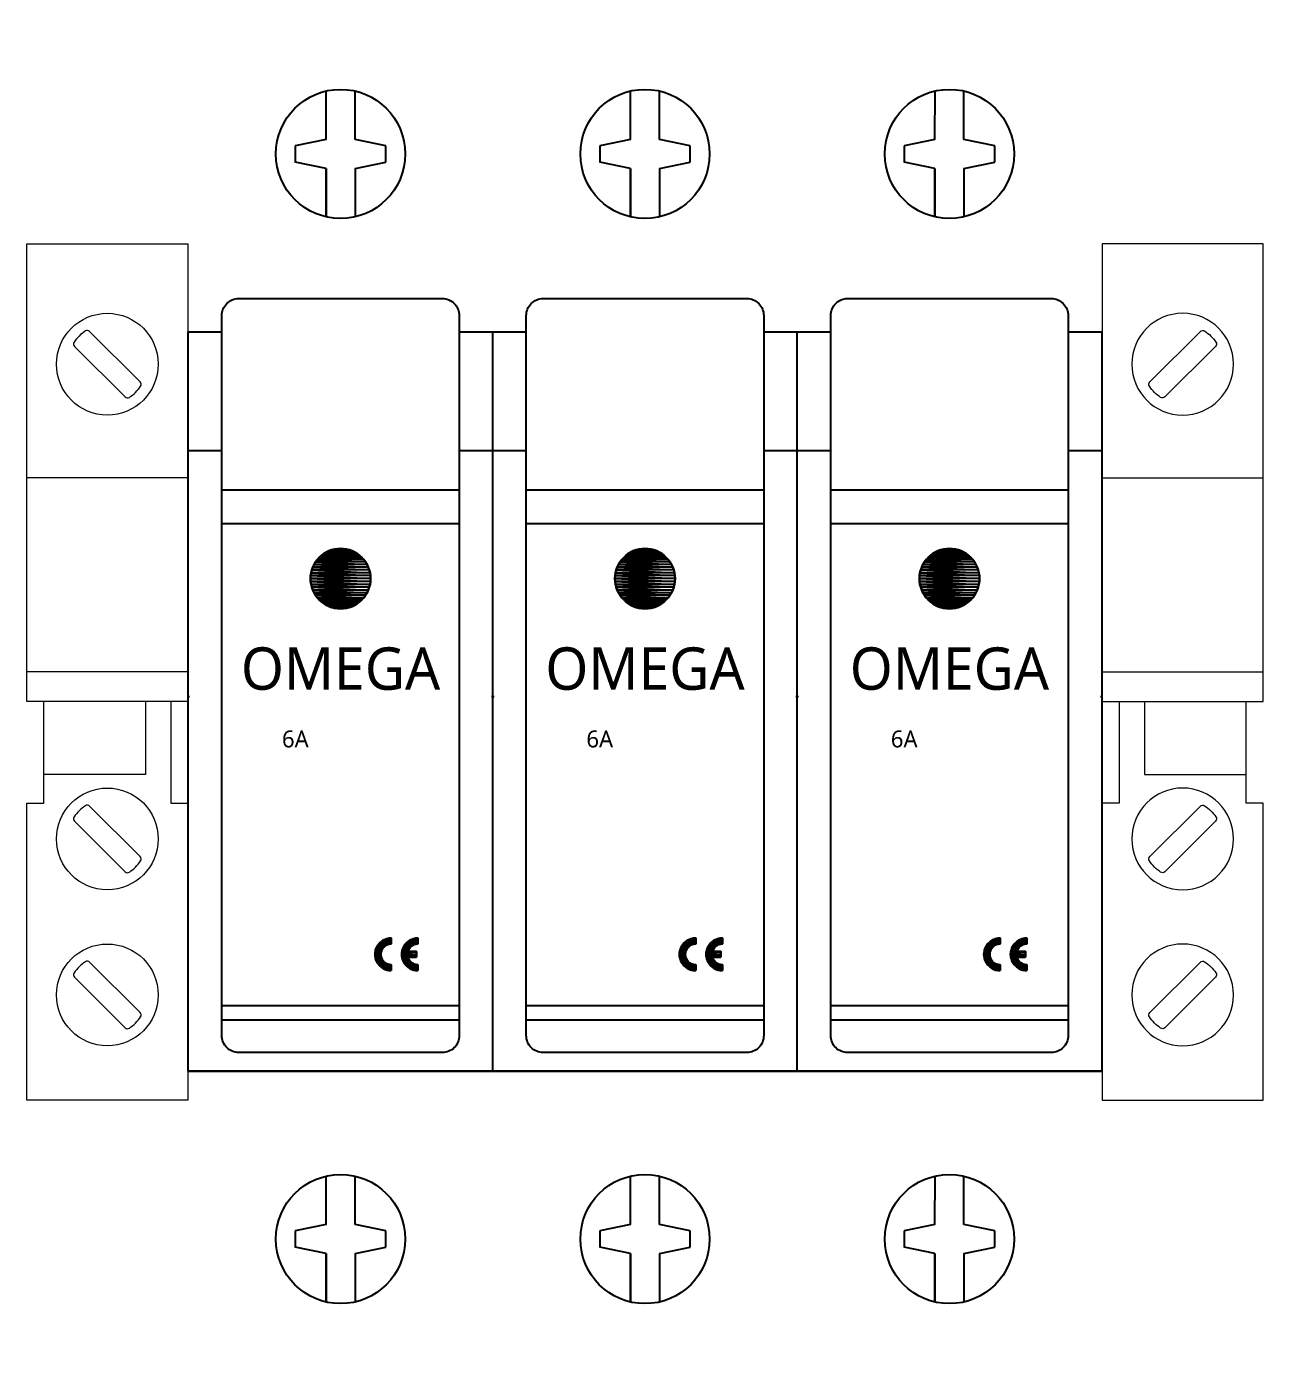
# Model space of a CAD drawing. Header units: millimetres. Extents: x 11116 to 13202, y 85802 to 88728.
# Drawn here: x 12083 to 12155.9, y 87159.7 to 87238.7 of the extents above; entities that cross this region are included whole.
import ezdxf
from ezdxf.enums import TextEntityAlignment as Align

# ---------------------------------------------------------------- set-up
doc = ezdxf.new("R2010")
doc.units = ezdxf.units.MM
doc.set_wipeout_variables(frame=1)
doc.linetypes.add('DOT', pattern=[0.2, 0.1, -0.1])
doc.linetypes.add('NEW_LINE159', pattern=[0.7, 0.5, -0.2])
doc.layers.add('0 Main component', color=5, linetype='Continuous', lineweight=15)
doc.styles.add('1_Segoe UI', font='segoeui.ttf')

# ---------------------------------------------------------------- blocks, each defined once
blk = doc.blocks.new('*U5')
blk.add_wipeout([(-0.05, 39.5), (-0.05, -39.5), (17.95, -39.5), (17.95, 39.5)])
at = {"ltscale": 5}
for p, q in [((8.093, 32.857), (8.102, 35.715)), ((9.807, 32.857), (9.807, 35.713)), ((8.093, 32.857), (6.283, 32.476)), ((8.093, 32.857), (6.283, 32.476)), ((6.283, 32.476), (6.283, 31.524)), ((11.617, 32.476), (9.807, 32.857)), ((11.617, 31.524), (11.617, 32.476)), ((8.093, 31.143), (6.283, 31.524)), ((8.093, 31.143), (8.093, 28.287)), ((8.094, 28.287), (8.093, 31.143)), ((9.807, 31.143), (11.617, 31.524)), ((9.807, 31.143), (9.807, 28.287)), ((9.807, 31.143), (9.807, 31.143)), ((-0.05, 21.5), (-0.05, -22.1)), ((17.95, -22.1), (17.95, 21.5)), ((-0.05, 0), (0.05, 0)), ((17.85, 0), (17.95, 0)), ((-0.05, -22.1), (17.95, -22.1))]:
    blk.add_line(p, q, dxfattribs=at)
at = {"color": 72}
for p, q in [((-0.05, 21.5), (1.95, 21.5)), ((15.95, 21.5), (17.95, 21.5)), ((-0.05, 14.5), (1.95, 14.5)), ((15.95, 14.5), (17.95, 14.5))]:
    blk.add_line(p, q, dxfattribs=at)
for p, q in [((15.95, 12.167), (1.95, 12.167)), ((15.95, 10.176), (1.95, 10.176)), ((15.95, -18.248), (1.95, -18.248)), ((15.95, -19.09), (1.95, -19.09))]:
    blk.add_line(p, q)
at = {"color": 4}
blk.add_line((17.95, -22.1), (-0.05, -22.1), dxfattribs=at)
at = {"color": 9, "ltscale": 5}
for p, q in [((8.093, -31.143), (8.102, -28.285)), ((9.807, -31.143), (9.807, -28.287)), ((8.093, -31.143), (6.283, -31.524)), ((8.093, -31.143), (6.283, -31.524)), ((6.283, -31.524), (6.283, -32.476)), ((11.617, -31.524), (9.807, -31.143)), ((11.617, -32.476), (11.617, -31.524)), ((8.093, -32.857), (6.283, -32.476)), ((8.093, -32.857), (8.093, -35.713)), ((8.094, -35.713), (8.093, -32.857)), ((9.807, -32.857), (11.617, -32.476)), ((9.807, -32.857), (9.807, -35.713)), ((9.807, -32.857), (9.807, -32.857))]:
    blk.add_line(p, q, dxfattribs=at)
at = {"ltscale": 5}
blk.add_lwpolyline([(1.95, 22.47, -0.414214), (2.95, 23.47), (14.95, 23.47, -0.414214), (15.95, 22.47), (15.95, -20, -0.414214), (14.95, -21), (2.95, -21, -0.414214), (1.95, -20)], format="xyb", close=True, dxfattribs=at)
at = {"color": 240, "linetype": 'NEW_LINE159'}
blk.add_lwpolyline([(10.722, 6.953), (10.722, 6.953), (10.713, 7.134), (10.686, 7.31), (10.642, 7.48), (10.583, 7.643), (10.508, 7.798), (10.419, 7.944), (10.317, 8.08), (10.203, 8.206), (10.077, 8.321), (9.941, 8.423), (9.795, 8.511), (9.64, 8.586), (9.477, 8.646), (9.307, 8.689), (9.131, 8.716), (8.95, 8.725), (8.95, 8.725), (8.769, 8.716), (8.593, 8.689), (8.423, 8.646), (8.26, 8.586), (8.105, 8.511), (7.959, 8.423), (7.823, 8.321), (7.697, 8.206), (7.583, 8.08), (7.481, 7.944), (7.392, 7.798), (7.317, 7.643), (7.258, 7.48), (7.214, 7.31), (7.187, 7.134), (7.178, 6.953), (7.178, 6.953), (7.187, 6.772), (7.214, 6.596), (7.258, 6.426), (7.317, 6.264), (7.392, 6.109), (7.481, 5.963), (7.583, 5.826), (7.697, 5.7), (7.823, 5.586), (7.959, 5.484), (8.105, 5.395), (8.26, 5.321), (8.423, 5.261), (8.593, 5.217), (8.769, 5.19), (8.95, 5.181), (8.95, 5.181), (9.131, 5.19), (9.307, 5.217), (9.477, 5.261), (9.64, 5.321), (9.795, 5.395), (9.941, 5.484), (10.077, 5.586), (10.203, 5.7), (10.317, 5.826), (10.419, 5.963), (10.508, 6.109), (10.583, 6.264), (10.642, 6.426), (10.686, 6.596), (10.713, 6.772), (10.722, 6.953)], dxfattribs=at)
at = {"color": 240}
for points in [[(9.465, 8.649), (8.436, 8.649), (8.605, 8.691)], [(8.605, 8.691), (8.436, 8.649)], [(9.296, 8.691), (8.605, 8.691), (8.777, 8.716)], [(8.777, 8.716), (8.605, 8.691)], [(8.605, 8.691), (9.465, 8.649)], [(8.605, 8.691), (9.465, 8.649)], [(9.465, 8.649), (9.296, 8.691), (8.605, 8.691)], [(9.124, 8.716), (8.777, 8.716), (8.95, 8.725)], [(8.95, 8.725), (8.777, 8.716)], [(8.777, 8.716), (9.296, 8.691)], [(8.777, 8.716), (9.296, 8.691)], [(9.296, 8.691), (9.124, 8.716), (8.777, 8.716)], [(8.95, 8.725), (9.124, 8.716)], [(9.124, 8.716), (8.95, 8.725)], [(9.124, 8.716), (9.296, 8.691)], [(9.296, 8.691), (9.465, 8.649)], [(10.513, 7.788), (7.388, 7.788), (7.477, 7.938)], [(7.477, 7.938), (7.388, 7.788)], [(10.423, 7.938), (7.477, 7.938), (7.581, 8.077)], [(7.581, 8.077), (7.477, 7.938)], [(7.477, 7.938), (10.513, 7.788)], [(7.477, 7.938), (10.513, 7.788)], [(10.513, 7.788), (10.423, 7.938), (7.477, 7.938)], [(10.32, 8.077), (7.581, 8.077), (7.697, 8.206)], [(7.697, 8.206), (7.581, 8.077)], [(7.581, 8.077), (10.423, 7.938)], [(7.581, 8.077), (10.423, 7.938)], [(10.423, 7.938), (10.32, 8.077), (7.581, 8.077)], [(10.203, 8.206), (7.697, 8.206), (7.826, 8.323)], [(7.826, 8.323), (7.697, 8.206)], [(7.697, 8.206), (10.32, 8.077)], [(7.697, 8.206), (10.32, 8.077)], [(10.32, 8.077), (10.203, 8.206), (7.697, 8.206)], [(10.074, 8.323), (7.826, 8.323), (7.966, 8.426)], [(7.966, 8.426), (7.826, 8.323)], [(7.826, 8.323), (10.203, 8.206)], [(7.826, 8.323), (10.203, 8.206)], [(10.203, 8.206), (10.074, 8.323), (7.826, 8.323)], [(9.935, 8.426), (7.966, 8.426), (8.115, 8.516)], [(8.115, 8.516), (7.966, 8.426)], [(7.966, 8.426), (10.074, 8.323)], [(7.966, 8.426), (10.074, 8.323)], [(10.074, 8.323), (9.935, 8.426), (7.966, 8.426)], [(9.785, 8.516), (8.115, 8.516), (8.272, 8.59)], [(8.272, 8.59), (8.115, 8.516)], [(8.115, 8.516), (9.935, 8.426)], [(8.115, 8.516), (9.935, 8.426)], [(9.935, 8.426), (9.785, 8.516), (8.115, 8.516)], [(9.628, 8.59), (8.272, 8.59), (8.436, 8.649)], [(8.436, 8.649), (8.272, 8.59)], [(8.272, 8.59), (9.785, 8.516)], [(8.272, 8.59), (9.785, 8.516)], [(9.785, 8.516), (9.628, 8.59), (8.272, 8.59)], [(8.436, 8.649), (9.628, 8.59)], [(8.436, 8.649), (9.628, 8.59)], [(9.628, 8.59), (9.465, 8.649), (8.436, 8.649)], [(9.465, 8.649), (9.628, 8.59)], [(9.628, 8.59), (9.785, 8.516)], [(9.785, 8.516), (9.935, 8.426)], [(9.935, 8.426), (10.074, 8.323)], [(10.074, 8.323), (10.203, 8.206)], [(10.203, 8.206), (10.32, 8.077)], [(10.32, 8.077), (10.423, 7.938)], [(10.423, 7.938), (10.513, 7.788)], [(10.722, 6.953), (7.178, 6.953), (7.187, 7.127)], [(7.187, 7.127), (7.178, 6.953)], [(10.714, 7.127), (7.187, 7.127), (7.212, 7.299)], [(7.212, 7.299), (7.187, 7.127)], [(7.187, 7.127), (10.722, 6.953)], [(7.187, 7.127), (10.722, 6.953)], [(10.722, 6.953), (10.714, 7.127), (7.187, 7.127)], [(10.688, 7.299), (7.212, 7.299), (7.255, 7.467)], [(7.255, 7.467), (7.212, 7.299)], [(7.212, 7.299), (10.714, 7.127)], [(7.212, 7.299), (10.714, 7.127)], [(10.714, 7.127), (10.688, 7.299), (7.212, 7.299)], [(10.646, 7.467), (7.255, 7.467), (7.313, 7.631)], [(7.313, 7.631), (7.255, 7.467)], [(7.255, 7.467), (10.688, 7.299)], [(7.255, 7.467), (10.688, 7.299)], [(10.688, 7.299), (10.646, 7.467), (7.255, 7.467)], [(10.587, 7.631), (7.313, 7.631), (7.388, 7.788)], [(7.388, 7.788), (7.313, 7.631)], [(7.313, 7.631), (10.646, 7.467)], [(7.313, 7.631), (10.646, 7.467)], [(10.646, 7.467), (10.587, 7.631), (7.313, 7.631)], [(7.388, 7.788), (10.587, 7.631)], [(7.388, 7.788), (10.587, 7.631)], [(10.587, 7.631), (10.513, 7.788), (7.388, 7.788)], [(10.513, 7.788), (10.587, 7.631)], [(10.587, 7.631), (10.646, 7.467)], [(10.646, 7.467), (10.688, 7.299)], [(10.688, 7.299), (10.714, 7.127)], [(10.714, 7.127), (10.722, 6.953)], [(7.178, 6.953), (10.714, 6.779)], [(10.714, 6.779), (7.187, 6.779), (7.178, 6.953)], [(7.178, 6.953), (10.714, 6.779)], [(10.714, 6.779), (10.722, 6.953), (7.178, 6.953)], [(7.178, 6.953), (7.187, 6.779)], [(7.187, 6.779), (10.688, 6.607)], [(10.688, 6.607), (7.212, 6.607), (7.187, 6.779)], [(7.187, 6.779), (10.688, 6.607)], [(10.688, 6.607), (10.714, 6.779), (7.187, 6.779)], [(7.187, 6.779), (7.212, 6.607)], [(7.212, 6.607), (10.646, 6.439)], [(10.646, 6.439), (7.255, 6.439), (7.212, 6.607)], [(7.212, 6.607), (10.646, 6.439)], [(10.646, 6.439), (10.688, 6.607), (7.212, 6.607)], [(7.212, 6.607), (7.255, 6.439)], [(7.255, 6.439), (10.587, 6.275)], [(10.587, 6.275), (7.313, 6.275), (7.255, 6.439)], [(7.255, 6.439), (10.587, 6.275)], [(10.587, 6.275), (10.646, 6.439), (7.255, 6.439)], [(7.255, 6.439), (7.313, 6.275)], [(10.646, 6.439), (10.587, 6.275)], [(10.688, 6.607), (10.646, 6.439)], [(10.714, 6.779), (10.688, 6.607)], [(10.722, 6.953), (10.714, 6.779)], [(7.313, 6.275), (10.513, 6.118)], [(10.513, 6.118), (7.388, 6.118), (7.313, 6.275)], [(7.313, 6.275), (10.513, 6.118)], [(10.513, 6.118), (10.587, 6.275), (7.313, 6.275)], [(7.313, 6.275), (7.388, 6.118)], [(7.388, 6.118), (10.423, 5.969)], [(10.423, 5.969), (7.477, 5.969), (7.388, 6.118)], [(7.388, 6.118), (10.423, 5.969)], [(10.423, 5.969), (10.513, 6.118), (7.388, 6.118)], [(7.388, 6.118), (7.477, 5.969)], [(7.477, 5.969), (10.32, 5.829)], [(10.32, 5.829), (7.581, 5.829), (7.477, 5.969)], [(7.477, 5.969), (10.32, 5.829)], [(10.32, 5.829), (10.423, 5.969), (7.477, 5.969)], [(7.477, 5.969), (7.581, 5.829)], [(7.581, 5.829), (10.203, 5.7)], [(10.203, 5.7), (7.697, 5.7), (7.581, 5.829)], [(7.581, 5.829), (10.203, 5.7)], [(10.203, 5.7), (10.32, 5.829), (7.581, 5.829)], [(7.581, 5.829), (7.697, 5.7)], [(7.697, 5.7), (10.074, 5.583)], [(10.074, 5.583), (7.826, 5.583), (7.697, 5.7)], [(7.697, 5.7), (10.074, 5.583)], [(10.074, 5.583), (10.203, 5.7), (7.697, 5.7)], [(7.697, 5.7), (7.826, 5.583)], [(7.826, 5.583), (9.935, 5.48)], [(9.935, 5.48), (7.966, 5.48), (7.826, 5.583)], [(7.826, 5.583), (9.935, 5.48)], [(9.935, 5.48), (10.074, 5.583), (7.826, 5.583)], [(7.826, 5.583), (7.966, 5.48)], [(10.074, 5.583), (9.935, 5.48)], [(10.203, 5.7), (10.074, 5.583)], [(10.32, 5.829), (10.203, 5.7)], [(10.423, 5.969), (10.32, 5.829)], [(10.513, 6.118), (10.423, 5.969)], [(10.587, 6.275), (10.513, 6.118)], [(7.966, 5.48), (9.785, 5.39)], [(9.785, 5.39), (8.115, 5.39), (7.966, 5.48)], [(7.966, 5.48), (9.785, 5.39)], [(9.785, 5.39), (9.935, 5.48), (7.966, 5.48)], [(7.966, 5.48), (8.115, 5.39)], [(8.115, 5.39), (9.628, 5.316)], [(9.628, 5.316), (8.272, 5.316), (8.115, 5.39)], [(8.115, 5.39), (9.628, 5.316)], [(9.628, 5.316), (9.785, 5.39), (8.115, 5.39)], [(8.115, 5.39), (8.272, 5.316)], [(8.272, 5.316), (9.465, 5.258)], [(9.465, 5.258), (8.436, 5.258), (8.272, 5.316)], [(8.272, 5.316), (9.465, 5.258)], [(9.465, 5.258), (9.628, 5.316), (8.272, 5.316)], [(8.272, 5.316), (8.436, 5.258)], [(8.436, 5.258), (9.296, 5.215)], [(9.296, 5.215), (8.605, 5.215), (8.436, 5.258)], [(8.436, 5.258), (9.296, 5.215)], [(9.296, 5.215), (9.465, 5.258), (8.436, 5.258)], [(8.436, 5.258), (8.605, 5.215)], [(8.605, 5.215), (9.124, 5.19)], [(9.124, 5.19), (8.777, 5.19), (8.605, 5.215)], [(8.605, 5.215), (9.124, 5.19)], [(9.124, 5.19), (9.296, 5.215), (8.605, 5.215)], [(8.605, 5.215), (8.777, 5.19)], [(8.777, 5.19), (8.95, 5.181)], [(8.95, 5.181), (9.124, 5.19), (8.777, 5.19)], [(8.95, 5.181), (8.777, 5.19)], [(9.124, 5.19), (8.95, 5.181)], [(9.296, 5.215), (9.124, 5.19)], [(9.465, 5.258), (9.296, 5.215)], [(9.628, 5.316), (9.465, 5.258)], [(9.785, 5.39), (9.628, 5.316)], [(9.935, 5.48), (9.785, 5.39)]]:
    blk.add_lwpolyline(points, dxfattribs=at)
for points in [[(11.941, -14.251), (11.941, -14.251), (11.878, -14.253), (11.815, -14.26), (11.752, -14.27), (11.692, -14.284), (11.632, -14.302), (11.574, -14.324), (11.517, -14.35), (11.463, -14.379), (11.41, -14.412), (11.36, -14.448), (11.312, -14.487), (11.266, -14.53), (11.223, -14.575), (11.183, -14.624), (11.146, -14.675), (11.113, -14.73), (11.113, -14.73), (11.083, -14.786), (11.057, -14.844), (11.034, -14.902), (11.017, -14.962), (11.002, -15.023), (10.993, -15.084), (10.987, -15.146), (10.985, -15.208), (10.987, -15.27), (10.993, -15.332), (11.002, -15.393), (11.017, -15.454), (11.034, -15.513), (11.057, -15.572), (11.083, -15.63), (11.113, -15.687), (11.113, -15.687), (11.146, -15.741), (11.183, -15.792), (11.223, -15.841), (11.266, -15.886), (11.312, -15.928), (11.36, -15.968), (11.41, -16.004), (11.463, -16.037), (11.517, -16.066), (11.574, -16.092), (11.632, -16.113), (11.692, -16.132), (11.752, -16.146), (11.815, -16.156), (11.878, -16.163), (11.941, -16.165)], [(11.941, -14.591), (11.941, -14.591), (11.9, -14.593), (11.86, -14.597), (11.82, -14.603), (11.781, -14.613), (11.742, -14.624), (11.705, -14.639), (11.668, -14.655), (11.633, -14.674), (11.599, -14.695), (11.567, -14.718), (11.536, -14.744), (11.506, -14.771), (11.479, -14.8), (11.453, -14.832), (11.429, -14.865), (11.407, -14.9), (11.407, -14.9), (11.388, -14.936), (11.371, -14.973), (11.357, -15.011), (11.345, -15.05), (11.336, -15.089), (11.33, -15.128), (11.326, -15.168), (11.325, -15.208), (11.326, -15.248), (11.33, -15.288), (11.336, -15.327), (11.345, -15.366), (11.357, -15.405), (11.371, -15.443), (11.388, -15.48), (11.407, -15.516), (11.407, -15.516), (11.429, -15.551), (11.453, -15.584), (11.479, -15.615), (11.506, -15.645), (11.536, -15.672), (11.567, -15.698), (11.599, -15.721), (11.633, -15.742), (11.668, -15.761), (11.705, -15.777), (11.742, -15.791), (11.781, -15.803), (11.82, -15.812), (11.86, -15.819), (11.9, -15.823), (11.941, -15.825)], [(13.515, -14.251), (13.515, -14.251), (13.451, -14.253), (13.388, -14.26), (13.326, -14.27), (13.265, -14.284), (13.205, -14.302), (13.147, -14.324), (13.091, -14.35), (13.036, -14.379), (12.984, -14.412), (12.933, -14.448), (12.885, -14.487), (12.84, -14.53), (12.797, -14.575), (12.757, -14.624), (12.72, -14.675), (12.686, -14.73), (12.686, -14.73), (12.656, -14.786), (12.63, -14.844), (12.608, -14.902), (12.59, -14.962), (12.576, -15.023), (12.566, -15.084), (12.56, -15.146), (12.558, -15.208), (12.56, -15.27), (12.566, -15.332), (12.576, -15.393), (12.59, -15.454), (12.608, -15.513), (12.63, -15.572), (12.656, -15.63), (12.686, -15.687), (12.686, -15.687), (12.72, -15.741), (12.757, -15.792), (12.797, -15.841), (12.84, -15.886), (12.885, -15.928), (12.933, -15.968), (12.984, -16.004), (13.036, -16.037), (13.091, -16.066), (13.147, -16.092), (13.205, -16.113), (13.265, -16.132), (13.326, -16.146), (13.388, -16.156), (13.451, -16.163), (13.515, -16.165)], [(13.515, -14.591), (13.515, -14.591), (13.464, -14.593), (13.414, -14.6), (13.364, -14.61), (13.317, -14.624), (13.271, -14.642), (13.226, -14.663), (13.184, -14.688), (13.144, -14.716), (13.106, -14.746), (13.07, -14.78), (13.038, -14.817), (13.008, -14.857), (12.981, -14.898), (12.958, -14.943), (12.938, -14.989), (12.922, -15.038)], [(12.922, -15.038), (13.43, -15.038)], [(12.922, -15.378), (13.43, -15.378)], [(12.922, -15.378), (12.922, -15.378), (12.938, -15.427), (12.958, -15.473), (12.981, -15.517), (13.008, -15.559), (13.038, -15.599), (13.07, -15.636), (13.106, -15.669), (13.144, -15.701), (13.184, -15.728), (13.226, -15.753), (13.271, -15.774), (13.317, -15.792), (13.364, -15.806), (13.414, -15.816), (13.464, -15.823), (13.515, -15.825)], [(13.43, -15.038), (13.43, -15.378)]]:
    blk.add_lwpolyline(points)
at = {"color": 251}
for points in [[(11.339, -15.083), (10.993, -15.083), (11.01, -14.997)], [(11.01, -14.997), (10.993, -15.083)], [(11.362, -14.997), (11.01, -14.997), (11.017, -14.96)], [(11.017, -14.96), (11.01, -14.997)], [(11.01, -14.997), (11.339, -15.083)], [(11.01, -14.997), (11.339, -15.083)], [(11.339, -15.083), (11.362, -14.997), (11.01, -14.997)], [(11.379, -14.96), (11.017, -14.96), (11.038, -14.9)], [(11.038, -14.9), (11.017, -14.96)], [(11.017, -14.96), (11.362, -14.997)], [(11.017, -14.96), (11.362, -14.997)], [(11.362, -14.997), (11.379, -14.96), (11.017, -14.96)], [(11.407, -14.9), (11.038, -14.9), (11.058, -14.842)], [(11.058, -14.842), (11.038, -14.9)], [(11.038, -14.9), (11.379, -14.96)], [(11.038, -14.9), (11.379, -14.96)], [(11.379, -14.96), (11.407, -14.9), (11.038, -14.9)], [(11.448, -14.842), (11.058, -14.842), (11.072, -14.812)], [(11.072, -14.812), (11.058, -14.842)], [(11.058, -14.842), (11.407, -14.9)], [(11.058, -14.842), (11.407, -14.9)], [(11.407, -14.9), (11.448, -14.842), (11.058, -14.842)], [(11.469, -14.812), (11.072, -14.812), (11.11, -14.736)], [(11.11, -14.736), (11.072, -14.812)], [(11.072, -14.812), (11.448, -14.842)], [(11.072, -14.812), (11.448, -14.842)], [(11.448, -14.842), (11.469, -14.812), (11.072, -14.812)], [(11.545, -14.736), (11.11, -14.736), (11.113, -14.73)], [(11.113, -14.73), (11.11, -14.736)], [(11.11, -14.736), (11.469, -14.812)], [(11.11, -14.736), (11.469, -14.812)], [(11.469, -14.812), (11.545, -14.736), (11.11, -14.736)], [(11.554, -14.73), (11.113, -14.73), (11.15, -14.674)], [(11.15, -14.674), (11.113, -14.73)], [(11.113, -14.73), (11.545, -14.736)], [(11.113, -14.73), (11.545, -14.736)], [(11.545, -14.736), (11.554, -14.73), (11.113, -14.73)], [(11.633, -14.674), (11.15, -14.674), (11.18, -14.629)], [(11.18, -14.629), (11.15, -14.674)], [(11.15, -14.674), (11.554, -14.73)], [(11.15, -14.674), (11.554, -14.73)], [(11.554, -14.73), (11.633, -14.674), (11.15, -14.674)], [(11.731, -14.629), (11.18, -14.629), (11.182, -14.626)], [(11.182, -14.626), (11.18, -14.629)], [(11.18, -14.629), (11.633, -14.674)], [(11.18, -14.629), (11.633, -14.674)], [(11.633, -14.674), (11.731, -14.629), (11.18, -14.629)], [(11.742, -14.626), (11.182, -14.626), (11.204, -14.601)], [(11.204, -14.601), (11.182, -14.626)], [(11.182, -14.626), (11.731, -14.629)], [(11.182, -14.626), (11.731, -14.629)], [(11.731, -14.629), (11.742, -14.626), (11.182, -14.626)], [(11.834, -14.601), (11.204, -14.601), (11.212, -14.591)], [(11.212, -14.591), (11.204, -14.601)], [(11.204, -14.601), (11.742, -14.626)], [(11.204, -14.601), (11.742, -14.626)], [(11.742, -14.626), (11.834, -14.601), (11.204, -14.601)], [(11.941, -14.591), (11.212, -14.591), (11.265, -14.532)], [(11.265, -14.532), (11.212, -14.591)], [(11.212, -14.591), (11.834, -14.601)], [(11.212, -14.591), (11.834, -14.601)], [(11.834, -14.601), (11.941, -14.591), (11.212, -14.591)], [(11.941, -14.532), (11.265, -14.532), (11.359, -14.449)], [(11.359, -14.449), (11.265, -14.532)], [(11.265, -14.532), (11.941, -14.591)], [(11.265, -14.532), (11.941, -14.591)], [(11.941, -14.591), (11.941, -14.532), (11.265, -14.532)], [(11.362, -14.997), (11.339, -15.083)], [(11.941, -14.449), (11.359, -14.449), (11.463, -14.379)], [(11.463, -14.379), (11.359, -14.449)], [(11.359, -14.449), (11.941, -14.532)], [(11.359, -14.449), (11.941, -14.532)], [(11.941, -14.532), (11.941, -14.449), (11.359, -14.449)], [(11.379, -14.96), (11.362, -14.997)], [(11.407, -14.9), (11.379, -14.96)], [(11.448, -14.842), (11.407, -14.9)], [(11.469, -14.812), (11.448, -14.842)], [(11.941, -14.379), (11.463, -14.379), (11.575, -14.324)], [(11.575, -14.324), (11.463, -14.379)], [(11.463, -14.379), (11.941, -14.449)], [(11.463, -14.379), (11.941, -14.449)], [(11.941, -14.449), (11.941, -14.379), (11.463, -14.379)], [(11.545, -14.736), (11.469, -14.812)], [(11.554, -14.73), (11.545, -14.736)], [(11.633, -14.674), (11.554, -14.73)], [(11.941, -14.324), (11.575, -14.324), (11.694, -14.284)], [(11.694, -14.284), (11.575, -14.324)], [(11.575, -14.324), (11.941, -14.379)], [(11.575, -14.324), (11.941, -14.379)], [(11.941, -14.379), (11.941, -14.324), (11.575, -14.324)], [(11.731, -14.629), (11.633, -14.674)], [(11.941, -14.284), (11.694, -14.284), (11.817, -14.259)], [(11.817, -14.259), (11.694, -14.284)], [(11.694, -14.284), (11.941, -14.324)], [(11.694, -14.284), (11.941, -14.324)], [(11.941, -14.324), (11.941, -14.284), (11.694, -14.284)], [(11.742, -14.626), (11.731, -14.629)], [(11.834, -14.601), (11.742, -14.626)], [(11.941, -14.259), (11.817, -14.259), (11.941, -14.251)], [(11.941, -14.251), (11.817, -14.259)], [(11.817, -14.259), (11.941, -14.284)], [(11.817, -14.259), (11.941, -14.284)], [(11.941, -14.284), (11.941, -14.259), (11.817, -14.259)], [(11.941, -14.591), (11.834, -14.601)], [(11.941, -14.251), (11.941, -14.259)], [(11.941, -14.259), (11.941, -14.251)], [(11.941, -14.259), (11.941, -14.284)], [(11.941, -14.284), (11.941, -14.324)], [(11.941, -14.324), (11.941, -14.379)], [(11.941, -14.379), (11.941, -14.449)], [(11.941, -14.449), (11.941, -14.532)], [(11.941, -14.532), (11.941, -14.591)], [(12.922, -15.038), (12.575, -15.038), (12.591, -14.96)], [(12.591, -14.96), (12.575, -15.038)], [(12.952, -14.96), (12.591, -14.96), (12.6, -14.932)], [(12.6, -14.932), (12.591, -14.96)], [(12.591, -14.96), (12.922, -15.038)], [(12.591, -14.96), (12.922, -15.038)], [(12.922, -15.038), (12.952, -14.96), (12.591, -14.96)], [(12.963, -14.932), (12.6, -14.932), (12.631, -14.842)], [(12.631, -14.842), (12.6, -14.932)], [(12.6, -14.932), (12.952, -14.96)], [(12.6, -14.932), (12.952, -14.96)], [(12.952, -14.96), (12.963, -14.932), (12.6, -14.932)], [(13.02, -14.842), (12.631, -14.842), (12.634, -14.836)], [(12.634, -14.836), (12.631, -14.842)], [(12.631, -14.842), (12.963, -14.932)], [(12.631, -14.842), (12.963, -14.932)], [(12.963, -14.932), (13.02, -14.842), (12.631, -14.842)], [(13.023, -14.836), (12.634, -14.836), (12.675, -14.752)], [(12.675, -14.752), (12.634, -14.836)], [(12.634, -14.836), (13.02, -14.842)], [(12.634, -14.836), (13.02, -14.842)], [(13.02, -14.842), (13.023, -14.836), (12.634, -14.836)], [(13.1, -14.752), (12.675, -14.752), (12.686, -14.73)], [(12.686, -14.73), (12.675, -14.752)], [(12.675, -14.752), (13.023, -14.836)], [(12.675, -14.752), (13.023, -14.836)], [(13.023, -14.836), (13.1, -14.752), (12.675, -14.752)], [(13.13, -14.73), (12.686, -14.73), (12.717, -14.684)], [(12.717, -14.684), (12.686, -14.73)], [(12.686, -14.73), (13.1, -14.752)], [(12.686, -14.73), (13.1, -14.752)], [(13.1, -14.752), (13.13, -14.73), (12.686, -14.73)], [(13.191, -14.684), (12.717, -14.684), (12.751, -14.633)], [(12.751, -14.633), (12.717, -14.684)], [(12.717, -14.684), (13.13, -14.73)], [(12.717, -14.684), (13.13, -14.73)], [(13.13, -14.73), (13.191, -14.684), (12.717, -14.684)], [(13.293, -14.633), (12.751, -14.633), (12.756, -14.626)], [(12.756, -14.626), (12.751, -14.633)], [(12.751, -14.633), (13.191, -14.684)], [(12.751, -14.633), (13.191, -14.684)], [(13.191, -14.684), (13.293, -14.633), (12.751, -14.633)], [(13.318, -14.626), (12.756, -14.626), (12.777, -14.602)], [(12.777, -14.602), (12.756, -14.626)], [(12.756, -14.626), (13.293, -14.633)], [(12.756, -14.626), (13.293, -14.633)], [(13.293, -14.633), (13.318, -14.626), (12.756, -14.626)], [(13.402, -14.602), (12.777, -14.602), (12.786, -14.591)], [(12.786, -14.591), (12.777, -14.602)], [(12.777, -14.602), (13.318, -14.626)], [(12.777, -14.602), (13.318, -14.626)], [(13.318, -14.626), (13.402, -14.602), (12.777, -14.602)], [(13.515, -14.591), (12.786, -14.591), (12.838, -14.532)], [(12.838, -14.532), (12.786, -14.591)], [(12.786, -14.591), (13.402, -14.602)], [(12.786, -14.591), (13.402, -14.602)], [(13.402, -14.602), (13.515, -14.591), (12.786, -14.591)], [(13.515, -14.532), (12.838, -14.532), (12.932, -14.449)], [(12.932, -14.449), (12.838, -14.532)], [(12.838, -14.532), (13.515, -14.591)], [(12.838, -14.532), (13.515, -14.591)], [(13.515, -14.591), (13.515, -14.532), (12.838, -14.532)], [(12.952, -14.96), (12.922, -15.038)], [(13.515, -14.449), (12.932, -14.449), (13.036, -14.379)], [(13.036, -14.379), (12.932, -14.449)], [(12.932, -14.449), (13.515, -14.532)], [(12.932, -14.449), (13.515, -14.532)], [(13.515, -14.532), (13.515, -14.449), (12.932, -14.449)], [(12.963, -14.932), (12.952, -14.96)], [(13.02, -14.842), (12.963, -14.932)], [(13.023, -14.836), (13.02, -14.842)], [(13.1, -14.752), (13.023, -14.836)], [(13.515, -14.379), (13.036, -14.379), (13.149, -14.324)], [(13.149, -14.324), (13.036, -14.379)], [(13.036, -14.379), (13.515, -14.449)], [(13.036, -14.379), (13.515, -14.449)], [(13.515, -14.449), (13.515, -14.379), (13.036, -14.379)], [(13.13, -14.73), (13.1, -14.752)], [(13.191, -14.684), (13.13, -14.73)], [(13.515, -14.324), (13.149, -14.324), (13.267, -14.284)], [(13.267, -14.284), (13.149, -14.324)], [(13.149, -14.324), (13.515, -14.379)], [(13.149, -14.324), (13.515, -14.379)], [(13.515, -14.379), (13.515, -14.324), (13.149, -14.324)], [(13.293, -14.633), (13.191, -14.684)], [(13.515, -14.284), (13.267, -14.284), (13.39, -14.259)], [(13.39, -14.259), (13.267, -14.284)], [(13.267, -14.284), (13.515, -14.324)], [(13.267, -14.284), (13.515, -14.324)], [(13.515, -14.324), (13.515, -14.284), (13.267, -14.284)], [(13.318, -14.626), (13.293, -14.633)], [(13.402, -14.602), (13.318, -14.626)], [(13.515, -14.259), (13.39, -14.259), (13.515, -14.251)], [(13.515, -14.251), (13.39, -14.259)], [(13.39, -14.259), (13.515, -14.284)], [(13.39, -14.259), (13.515, -14.284)], [(13.515, -14.284), (13.515, -14.259), (13.39, -14.259)], [(13.515, -14.591), (13.402, -14.602)], [(13.515, -14.251), (13.515, -14.259)], [(13.515, -14.259), (13.515, -14.251)], [(13.515, -14.259), (13.515, -14.284)], [(13.515, -14.284), (13.515, -14.324)], [(13.515, -14.324), (13.515, -14.379)], [(13.515, -14.379), (13.515, -14.449)], [(13.515, -14.449), (13.515, -14.532)], [(13.515, -14.532), (13.515, -14.591)], [(11.325, -15.208), (10.985, -15.208), (10.992, -15.101)], [(10.992, -15.101), (10.985, -15.208)], [(10.985, -15.208), (11.334, -15.315)], [(11.334, -15.315), (10.992, -15.315), (10.985, -15.208)], [(10.985, -15.208), (11.334, -15.315)], [(11.334, -15.315), (11.325, -15.208), (10.985, -15.208)], [(10.985, -15.208), (10.992, -15.315)], [(11.334, -15.101), (10.992, -15.101), (10.993, -15.083)], [(10.993, -15.083), (10.992, -15.101)], [(10.992, -15.101), (11.325, -15.208)], [(10.992, -15.101), (11.325, -15.208)], [(11.325, -15.208), (11.334, -15.101), (10.992, -15.101)], [(10.992, -15.315), (11.339, -15.333)], [(11.339, -15.333), (10.993, -15.333), (10.992, -15.315)], [(10.992, -15.315), (11.339, -15.333)], [(11.339, -15.333), (11.334, -15.315), (10.992, -15.315)], [(10.992, -15.315), (10.993, -15.333)], [(10.993, -15.083), (11.334, -15.101)], [(10.993, -15.083), (11.334, -15.101)], [(11.334, -15.101), (11.339, -15.083), (10.993, -15.083)], [(10.993, -15.333), (11.362, -15.419)], [(11.362, -15.419), (11.01, -15.419), (10.993, -15.333)], [(10.993, -15.333), (11.362, -15.419)], [(11.362, -15.419), (11.339, -15.333), (10.993, -15.333)], [(10.993, -15.333), (11.01, -15.419)], [(11.01, -15.419), (11.379, -15.456)], [(11.379, -15.456), (11.017, -15.456), (11.01, -15.419)], [(11.01, -15.419), (11.379, -15.456)], [(11.379, -15.456), (11.362, -15.419), (11.01, -15.419)], [(11.01, -15.419), (11.017, -15.456)], [(11.017, -15.456), (11.407, -15.516)], [(11.407, -15.516), (11.038, -15.516), (11.017, -15.456)], [(11.017, -15.456), (11.407, -15.516)], [(11.407, -15.516), (11.379, -15.456), (11.017, -15.456)], [(11.017, -15.456), (11.038, -15.516)], [(11.038, -15.516), (11.448, -15.574)], [(11.448, -15.574), (11.058, -15.574), (11.038, -15.516)], [(11.038, -15.516), (11.448, -15.574)], [(11.448, -15.574), (11.407, -15.516), (11.038, -15.516)], [(11.038, -15.516), (11.058, -15.574)], [(11.058, -15.574), (11.469, -15.604)], [(11.469, -15.604), (11.072, -15.604), (11.058, -15.574)], [(11.058, -15.574), (11.469, -15.604)], [(11.469, -15.604), (11.448, -15.574), (11.058, -15.574)], [(11.058, -15.574), (11.072, -15.604)], [(11.072, -15.604), (11.545, -15.68)], [(11.545, -15.68), (11.11, -15.68), (11.072, -15.604)], [(11.072, -15.604), (11.545, -15.68)], [(11.545, -15.68), (11.469, -15.604), (11.072, -15.604)], [(11.072, -15.604), (11.11, -15.68)], [(11.11, -15.68), (11.554, -15.687)], [(11.554, -15.687), (11.113, -15.687), (11.11, -15.68)], [(11.11, -15.68), (11.554, -15.687)], [(11.554, -15.687), (11.545, -15.68), (11.11, -15.68)], [(11.11, -15.68), (11.113, -15.687)], [(11.113, -15.687), (11.633, -15.742)], [(11.633, -15.742), (11.15, -15.742), (11.113, -15.687)], [(11.113, -15.687), (11.633, -15.742)], [(11.633, -15.742), (11.554, -15.687), (11.113, -15.687)], [(11.113, -15.687), (11.15, -15.742)], [(11.15, -15.742), (11.731, -15.788)], [(11.731, -15.788), (11.18, -15.788), (11.15, -15.742)], [(11.15, -15.742), (11.731, -15.788)], [(11.731, -15.788), (11.633, -15.742), (11.15, -15.742)], [(11.15, -15.742), (11.18, -15.788)], [(11.18, -15.788), (11.742, -15.791)], [(11.742, -15.791), (11.182, -15.791), (11.18, -15.788)], [(11.18, -15.788), (11.742, -15.791)], [(11.742, -15.791), (11.731, -15.788), (11.18, -15.788)], [(11.18, -15.788), (11.182, -15.791)], [(11.182, -15.791), (11.834, -15.815)], [(11.834, -15.815), (11.204, -15.815), (11.182, -15.791)], [(11.182, -15.791), (11.834, -15.815)], [(11.834, -15.815), (11.742, -15.791), (11.182, -15.791)], [(11.182, -15.791), (11.204, -15.815)], [(11.334, -15.101), (11.325, -15.208)], [(11.325, -15.208), (11.334, -15.315)], [(11.339, -15.083), (11.334, -15.101)], [(11.334, -15.315), (11.339, -15.333)], [(11.339, -15.333), (11.362, -15.419)], [(11.362, -15.419), (11.379, -15.456)], [(11.379, -15.456), (11.407, -15.516)], [(11.407, -15.516), (11.448, -15.574)], [(11.448, -15.574), (11.469, -15.604)], [(11.469, -15.604), (11.545, -15.68)], [(11.545, -15.68), (11.554, -15.687)], [(11.554, -15.687), (11.633, -15.742)], [(11.633, -15.742), (11.731, -15.788)], [(11.731, -15.788), (11.742, -15.791)], [(11.742, -15.791), (11.834, -15.815)], [(13.43, -15.208), (12.558, -15.208), (12.566, -15.083)], [(12.566, -15.083), (12.558, -15.208)], [(12.558, -15.208), (13.43, -15.333)], [(13.43, -15.333), (12.566, -15.333), (12.558, -15.208)], [(12.558, -15.208), (13.43, -15.333)], [(13.43, -15.333), (13.43, -15.208), (12.558, -15.208)], [(12.558, -15.208), (12.566, -15.333)], [(13.43, -15.083), (12.566, -15.083), (12.575, -15.038)], [(12.575, -15.038), (12.566, -15.083)], [(12.566, -15.083), (13.43, -15.208)], [(12.566, -15.083), (13.43, -15.208)], [(13.43, -15.208), (13.43, -15.083), (12.566, -15.083)], [(12.566, -15.333), (13.43, -15.378)], [(13.43, -15.378), (12.575, -15.378), (12.566, -15.333)], [(12.566, -15.333), (13.43, -15.378)], [(13.43, -15.378), (13.43, -15.333), (12.566, -15.333)], [(12.566, -15.333), (12.575, -15.378)], [(12.575, -15.038), (13.43, -15.083)], [(12.575, -15.038), (13.43, -15.083)], [(13.43, -15.083), (13.43, -15.038), (12.575, -15.038)], [(12.575, -15.378), (12.952, -15.456)], [(12.952, -15.456), (12.591, -15.456), (12.575, -15.378)], [(12.575, -15.378), (12.952, -15.456)], [(12.952, -15.456), (12.922, -15.378), (12.575, -15.378)], [(12.575, -15.378), (12.591, -15.456)], [(12.591, -15.456), (12.963, -15.484)], [(12.963, -15.484), (12.6, -15.484), (12.591, -15.456)], [(12.591, -15.456), (12.963, -15.484)], [(12.963, -15.484), (12.952, -15.456), (12.591, -15.456)], [(12.591, -15.456), (12.6, -15.484)], [(12.6, -15.484), (13.02, -15.574)], [(13.02, -15.574), (12.631, -15.574), (12.6, -15.484)], [(12.6, -15.484), (13.02, -15.574)], [(13.02, -15.574), (12.963, -15.484), (12.6, -15.484)], [(12.6, -15.484), (12.631, -15.574)], [(12.631, -15.574), (13.023, -15.58)], [(13.023, -15.58), (12.634, -15.58), (12.631, -15.574)], [(12.631, -15.574), (13.023, -15.58)], [(13.023, -15.58), (13.02, -15.574), (12.631, -15.574)], [(12.631, -15.574), (12.634, -15.58)], [(12.634, -15.58), (13.1, -15.664)], [(13.1, -15.664), (12.675, -15.664), (12.634, -15.58)], [(12.634, -15.58), (13.1, -15.664)], [(13.1, -15.664), (13.023, -15.58), (12.634, -15.58)], [(12.634, -15.58), (12.675, -15.664)], [(12.675, -15.664), (13.13, -15.687)], [(13.13, -15.687), (12.686, -15.687), (12.675, -15.664)], [(12.675, -15.664), (13.13, -15.687)], [(13.13, -15.687), (13.1, -15.664), (12.675, -15.664)], [(12.675, -15.664), (12.686, -15.687)], [(12.686, -15.687), (13.191, -15.733)], [(13.191, -15.733), (12.717, -15.733), (12.686, -15.687)], [(12.686, -15.687), (13.191, -15.733)], [(13.191, -15.733), (13.13, -15.687), (12.686, -15.687)], [(12.686, -15.687), (12.717, -15.733)], [(12.717, -15.733), (13.293, -15.783)], [(13.293, -15.783), (12.751, -15.783), (12.717, -15.733)], [(12.717, -15.733), (13.293, -15.783)], [(13.293, -15.783), (13.191, -15.733), (12.717, -15.733)], [(12.717, -15.733), (12.751, -15.783)], [(12.751, -15.783), (13.318, -15.791)], [(13.318, -15.791), (12.756, -15.791), (12.751, -15.783)], [(12.751, -15.783), (13.318, -15.791)], [(13.318, -15.791), (13.293, -15.783), (12.751, -15.783)], [(12.751, -15.783), (12.756, -15.791)], [(12.756, -15.791), (13.402, -15.814)], [(13.402, -15.814), (12.777, -15.814), (12.756, -15.791)], [(12.756, -15.791), (13.402, -15.814)], [(13.402, -15.814), (13.318, -15.791), (12.756, -15.791)], [(12.756, -15.791), (12.777, -15.814)], [(12.922, -15.038), (13.43, -15.038)], [(12.922, -15.038), (12.922, -15.038)], [(12.922, -15.038), (13.43, -15.038)], [(12.922, -15.378), (13.43, -15.378)], [(12.922, -15.378), (12.922, -15.378)], [(12.922, -15.378), (13.43, -15.378)], [(12.922, -15.378), (12.952, -15.456)], [(12.952, -15.456), (12.963, -15.484)], [(12.963, -15.484), (13.02, -15.574)], [(13.02, -15.574), (13.023, -15.58)], [(13.023, -15.58), (13.1, -15.664)], [(13.1, -15.664), (13.13, -15.687)], [(13.13, -15.687), (13.191, -15.733)], [(13.191, -15.733), (13.293, -15.783)], [(13.293, -15.783), (13.318, -15.791)], [(13.318, -15.791), (13.402, -15.814)], [(13.43, -15.038), (13.43, -15.083)], [(13.43, -15.083), (13.43, -15.208)], [(13.43, -15.208), (13.43, -15.333)], [(13.43, -15.333), (13.43, -15.378)], [(11.204, -15.815), (11.941, -15.825)], [(11.941, -15.825), (11.212, -15.825), (11.204, -15.815)], [(11.204, -15.815), (11.941, -15.825)], [(11.941, -15.825), (11.834, -15.815), (11.204, -15.815)], [(11.204, -15.815), (11.212, -15.825)], [(11.212, -15.825), (11.941, -15.885)], [(11.941, -15.885), (11.265, -15.885), (11.212, -15.825)], [(11.212, -15.825), (11.941, -15.885)], [(11.941, -15.885), (11.941, -15.825), (11.212, -15.825)], [(11.212, -15.825), (11.265, -15.885)], [(11.265, -15.885), (11.941, -15.967)], [(11.941, -15.967), (11.359, -15.967), (11.265, -15.885)], [(11.265, -15.885), (11.941, -15.967)], [(11.941, -15.967), (11.941, -15.885), (11.265, -15.885)], [(11.265, -15.885), (11.359, -15.967)], [(11.359, -15.967), (11.941, -16.037)], [(11.941, -16.037), (11.463, -16.037), (11.359, -15.967)], [(11.359, -15.967), (11.941, -16.037)], [(11.941, -16.037), (11.941, -15.967), (11.359, -15.967)], [(11.359, -15.967), (11.463, -16.037)], [(11.463, -16.037), (11.941, -16.092)], [(11.941, -16.092), (11.575, -16.092), (11.463, -16.037)], [(11.463, -16.037), (11.941, -16.092)], [(11.941, -16.092), (11.941, -16.037), (11.463, -16.037)], [(11.463, -16.037), (11.575, -16.092)], [(11.575, -16.092), (11.941, -16.132)], [(11.941, -16.132), (11.694, -16.132), (11.575, -16.092)], [(11.575, -16.092), (11.941, -16.132)], [(11.941, -16.132), (11.941, -16.092), (11.575, -16.092)], [(11.575, -16.092), (11.694, -16.132)], [(11.694, -16.132), (11.941, -16.157)], [(11.941, -16.157), (11.817, -16.157), (11.694, -16.132)], [(11.694, -16.132), (11.941, -16.157)], [(11.941, -16.157), (11.941, -16.132), (11.694, -16.132)], [(11.694, -16.132), (11.817, -16.157)], [(11.817, -16.157), (11.941, -16.165)], [(11.941, -16.165), (11.941, -16.157), (11.817, -16.157)], [(11.941, -16.165), (11.817, -16.157)], [(11.834, -15.815), (11.941, -15.825)], [(11.941, -15.825), (11.941, -15.885)], [(11.941, -15.885), (11.941, -15.967)], [(11.941, -15.967), (11.941, -16.037)], [(11.941, -16.037), (11.941, -16.092)], [(11.941, -16.092), (11.941, -16.132)], [(11.941, -16.132), (11.941, -16.157)], [(11.941, -16.157), (11.941, -16.165)], [(12.777, -15.814), (13.515, -15.825)], [(13.515, -15.825), (12.786, -15.825), (12.777, -15.814)], [(12.777, -15.814), (13.515, -15.825)], [(13.515, -15.825), (13.402, -15.814), (12.777, -15.814)], [(12.777, -15.814), (12.786, -15.825)], [(12.786, -15.825), (13.515, -15.885)], [(13.515, -15.885), (12.838, -15.885), (12.786, -15.825)], [(12.786, -15.825), (13.515, -15.885)], [(13.515, -15.885), (13.515, -15.825), (12.786, -15.825)], [(12.786, -15.825), (12.838, -15.885)], [(12.838, -15.885), (13.515, -15.967)], [(13.515, -15.967), (12.932, -15.967), (12.838, -15.885)], [(12.838, -15.885), (13.515, -15.967)], [(13.515, -15.967), (13.515, -15.885), (12.838, -15.885)], [(12.838, -15.885), (12.932, -15.967)], [(12.932, -15.967), (13.515, -16.037)], [(13.515, -16.037), (13.036, -16.037), (12.932, -15.967)], [(12.932, -15.967), (13.515, -16.037)], [(13.515, -16.037), (13.515, -15.967), (12.932, -15.967)], [(12.932, -15.967), (13.036, -16.037)], [(13.036, -16.037), (13.515, -16.092)], [(13.515, -16.092), (13.149, -16.092), (13.036, -16.037)], [(13.036, -16.037), (13.515, -16.092)], [(13.515, -16.092), (13.515, -16.037), (13.036, -16.037)], [(13.036, -16.037), (13.149, -16.092)], [(13.149, -16.092), (13.515, -16.132)], [(13.515, -16.132), (13.267, -16.132), (13.149, -16.092)], [(13.149, -16.092), (13.515, -16.132)], [(13.515, -16.132), (13.515, -16.092), (13.149, -16.092)], [(13.149, -16.092), (13.267, -16.132)], [(13.267, -16.132), (13.515, -16.157)], [(13.515, -16.157), (13.39, -16.157), (13.267, -16.132)], [(13.267, -16.132), (13.515, -16.157)], [(13.515, -16.157), (13.515, -16.132), (13.267, -16.132)], [(13.267, -16.132), (13.39, -16.157)], [(13.39, -16.157), (13.515, -16.165)], [(13.515, -16.165), (13.515, -16.157), (13.39, -16.157)], [(13.515, -16.165), (13.39, -16.157)], [(13.402, -15.814), (13.515, -15.825)], [(13.515, -15.825), (13.515, -15.885)], [(13.515, -15.885), (13.515, -15.967)], [(13.515, -15.967), (13.515, -16.037)], [(13.515, -16.037), (13.515, -16.092)], [(13.515, -16.092), (13.515, -16.132)], [(13.515, -16.132), (13.515, -16.157)], [(13.515, -16.157), (13.515, -16.165)]]:
    blk.add_lwpolyline(points, dxfattribs=at)
blk.add_circle((8.95, 32), 3.81)
at = {"ltscale": 5}
blk.add_circle((8.95, 32), 3.81, dxfattribs=at)
at = {"color": 9}
blk.add_circle((8.95, -32), 3.81, dxfattribs=at)
at = {"color": 9, "ltscale": 5}
blk.add_circle((8.95, -32), 3.81, dxfattribs=at)
at = {"style": '1_Segoe UI'}
blk.add_attdef('FUSE', text='', height=2.5, dxfattribs=at).set_placement((8.95, 1.647), align=Align.MIDDLE_CENTER)
blk.add_attdef('CODE', text='', height=1, dxfattribs=at).set_placement((5.495, -2.505), align=Align.MIDDLE_LEFT)
blk = doc.blocks.new('END BRAKET')
at = {"color": 252, "true_color": 0x8b808e}
for p, q in [((203032.897, -96436.482), (203042.397, -96436.482)), ((203032.897, -96453.982), (203032.897, -96436.482)), ((203042.397, -96436.482), (203042.397, -96453.982)), ((203039.581, -96443.727), (203036.601, -96440.748)), ((203038.692, -96444.616), (203035.712, -96441.637)), ((203039.581, -96452.927), (203036.601, -96449.948)), ((203038.692, -96453.816), (203035.712, -96450.837)), ((203033.897, -96453.982), (203032.897, -96453.982)), ((203033.897, -96459.982), (203033.897, -96453.982)), ((203042.397, -96453.982), (203041.397, -96453.982)), ((203041.397, -96453.982), (203041.397, -96459.982)), ((203035.397, -96459.982), (203035.397, -96455.682)), ((203035.397, -96455.682), (203041.397, -96455.682)), ((203032.897, -96459.982), (203042.397, -96459.982)), ((203032.897, -96486.982), (203032.897, -96459.982)), ((203042.397, -96459.982), (203042.397, -96486.982)), ((203032.897, -96461.732), (203042.397, -96461.732)), ((203032.897, -96473.182), (203042.397, -96473.182)), ((203039.581, -96480.927), (203036.601, -96477.948)), ((203038.692, -96481.816), (203035.712, -96478.837)), ((203042.397, -96486.982), (203032.897, -96486.982))]:
    blk.add_line(p, q, dxfattribs=at)
for centre in [(203037.647, -96442.682), (203037.647, -96451.882), (203037.647, -96479.882)]:
    blk.add_circle(centre, 3, dxfattribs=at)
for centre, radius, start, end in [((203037.647, -96442.682), 2.35, 123.5008, 146.4992), ((203036.46, -96440.889), 0.2, 45, 123.5008), ((203035.854, -96441.495), 0.2, 146.4992, 225), ((203037.647, -96442.682), 2.35, 303.5008, 326.4992), ((203039.439, -96443.869), 0.2, 326.4992, 45), ((203038.833, -96444.475), 0.2, 225, 303.5008), ((203037.647, -96451.882), 2.35, 123.5008, 146.4992), ((203036.46, -96450.089), 0.2, 45, 123.5008), ((203035.854, -96450.695), 0.2, 146.4992, 225), ((203037.647, -96451.882), 2.35, 303.5008, 326.4992), ((203039.439, -96453.069), 0.2, 326.4992, 45), ((203038.833, -96453.675), 0.2, 225, 303.5008), ((203037.647, -96479.882), 2.35, 123.5008, 146.4992), ((203036.46, -96478.089), 0.2, 45, 123.5008), ((203035.854, -96478.695), 0.2, 146.4992, 225), ((203039.439, -96481.069), 0.2, 326.4992, 45), ((203038.833, -96481.675), 0.2, 225, 303.5008), ((203037.647, -96479.882), 2.35, 303.5008, 326.4992)]:
    blk.add_arc(centre, radius, start, end, dxfattribs=at)
at = {"color": 252, "linetype": 'DOT', "true_color": 0x8b808e}
blk.add_point((203032.897, -96441.357), dxfattribs=at)

msp = doc.modelspace()

# ---------------------------------------------------------------- block references
msp.add_blockref('*U5', (12092.58, 87199.181)).add_auto_attribs({'CODE': '6A', 'FUSE': 'OMEGA'})

# ---------------------------------------------------------------- next in the draw order: block references
msp.add_blockref('*U5', (12110.53, 87199.181)).add_auto_attribs({'CODE': '6A', 'FUSE': 'OMEGA'})
at = {"layer": '0 Main component', "rotation": 180.0000000000119}
msp.add_blockref('END BRAKET', (215125.427, -9261.101), dxfattribs=at)

# ---------------------------------------------------------------- next in the draw order: block references
msp.add_blockref('*U5', (12128.48, 87199.181)).add_auto_attribs({'CODE': '6A', 'FUSE': 'OMEGA'})

# ---------------------------------------------------------------- next in the draw order: block references
at = {"layer": '0 Main component', "xscale": -1, "rotation": 180}
msp.add_blockref('END BRAKET', (-190886.466, -9261.101), dxfattribs=at)

doc.saveas('drawing.dxf')
